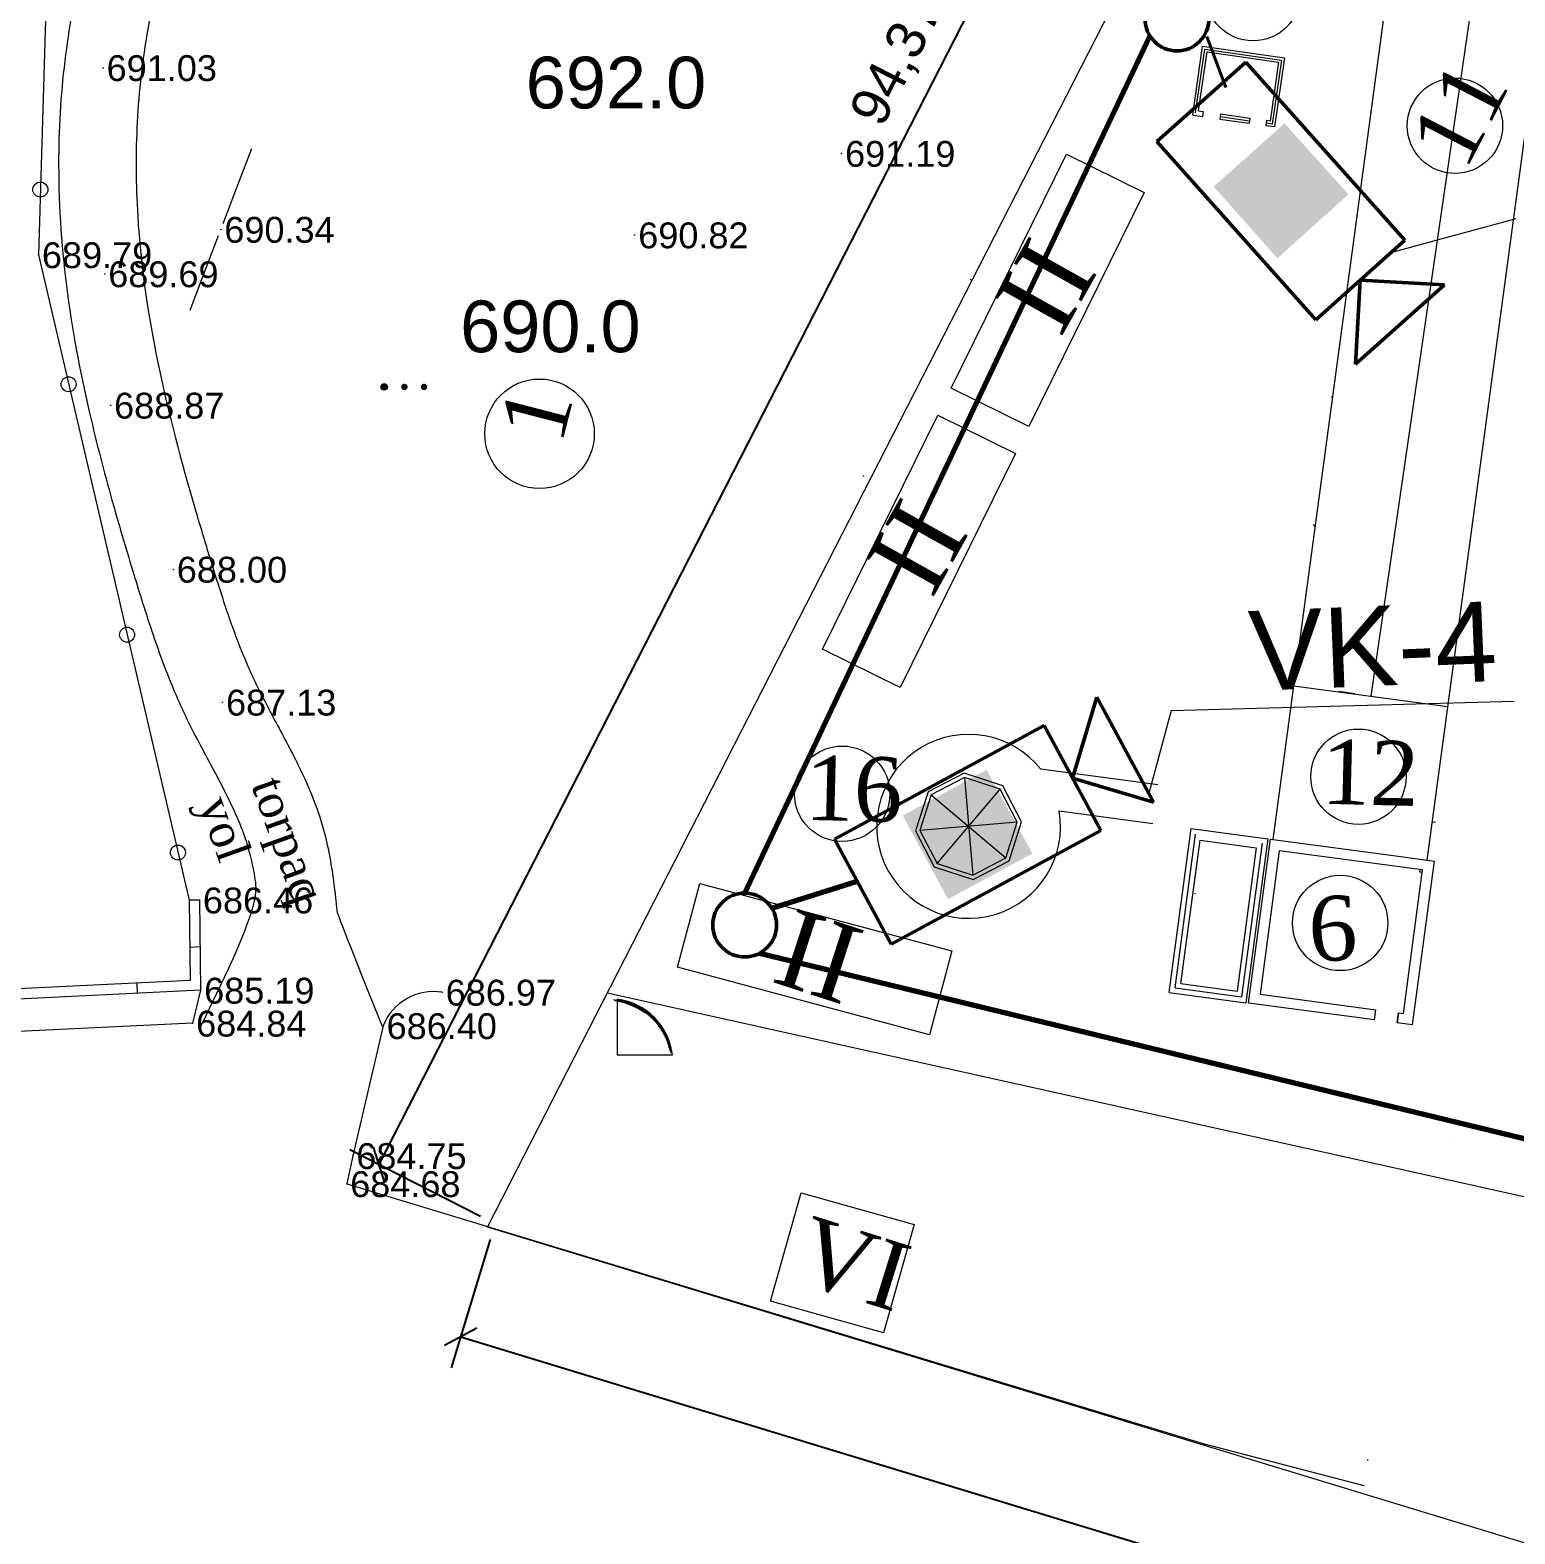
# Model space of a CAD drawing. Header units: feet. Extents: x 3381 to 682707, y 675186 to 4374675.
# Drawn here: x 680578.2 to 680635.7, y 4372491.9 to 4372550.1 of the extents above; entities that cross this region are included whole.
import ezdxf

# ---------------------------------------------------------------- set-up
doc = ezdxf.new("R2010")
doc.units = ezdxf.units.FT
doc.header["$MEASUREMENT"] = 0
doc.header["$PDMODE"] = 34
doc.header["$PDSIZE"] = 0.01
doc.linetypes.add('DUZ', pattern=[0])
doc.layers.get('0').update_dxf_attribs({"linetype": 'CONTINUOUS'})
doc.layers.get('Defpoints').update_dxf_attribs({"linetype": 'CONTINUOUS'})
for name, color, linetype in [('0_Point_Height', 2, 'CONTINUOUS'), ('0_Point_Point', 7, 'CONTINUOUS'), ('col bitkisi', 7, 'CONTINUOUS'), ('Layer8', 7, 'CONTINUOUS'), ('Lep-Stolb', 7, 'CONTINUOUS'), ('ramka', 7, 'CONTINUOUS'), ('Yazilar', 7, 'CONTINUOUS'), ('yol', 7, 'CONTINUOUS')]:
    doc.layers.add(name, color=color, linetype=linetype)
doc.layers.add('_cp_basic_Shtamp_0.5', color=7, linetype='CONTINUOUS', lineweight=50)
doc.styles.add('ARİAL', font='arial.ttf')
doc.styles.get("Standard").update_dxf_attribs({"font": 'arial.ttf', "height": 1.5})
doc.styles.add('style5', font='arialazlat.ttf', dxfattribs={"height": 400})
doc.dimstyles.new('ISO-25', dxfattribs={"dimtxt": 1.5, "dimasz": 1, "dimexe": 1.25, "dimexo": 0.625, "dimtad": 1, "dimtxsty": 'Standard', "dimblk": 'OBLIQUE', "dimcen": 2.5, "dimadec": 0, "dimazin": 0, "dimtfac": 1, "dimtmove": 0, "dimatfit": 3, "dimldrblk": 'OBLIQUE', "dimfxl": 1, "dimarcsym": 0})

# ---------------------------------------------------------------- blocks, each defined once
blk = doc.blocks.new('_Oblique')
at = {"color": 0, "linetype": 'ByBlock', "lineweight": -2}
blk.add_line((-0.5, -0.5), (0.5, 0.5), dxfattribs=at)
blk = doc.blocks.new('*D23')
at = {"color": 0, "lineweight": -2, "transparency": 16777216}
for p, q in [((680595.989, 4372503.336), (680594.478, 4372498.372)), ((680594.842, 4372499.568), (680686.842, 4372471.568)), ((680687.989, 4372475.336), (680686.478, 4372470.372))]:
    blk.add_line(p, q, dxfattribs=at)
at = {"layer": 'Defpoints', "color": 0, "lineweight": 30, "transparency": 16777216}
for p in [(680596.171, 4372503.934), (680688.171, 4372475.934), (680686.842, 4372471.568)]:
    blk.add_point(p, dxfattribs=at)
at = {"color": 0, "lineweight": -2, "transparency": 16777216}
for p, rotation in [((680594.842, 4372499.568), 163.072486935853), ((680686.842, 4372471.568), 343.072486935853)]:
    blk.add_blockref('_Oblique', p, dxfattribs=dict(at, rotation=rotation))
at = {"color": 0, "lineweight": 9, "transparency": 16777216, "insert": (680641.286, 4372487.028), "char_height": 1.5, "attachment_point": 5, "rotation": 343.07249}
blk.add_mtext('96,17', dxfattribs=at)
blk = doc.blocks.new('*D26')
at = {"color": 0, "lineweight": -2, "transparency": 16777216}
for p, q in [((680638.614, 4372588.219), (680633.553, 4372590.81)), ((680634.665, 4372590.24), (680591.665, 4372506.24)), ((680595.614, 4372504.219), (680590.553, 4372506.81))]:
    blk.add_line(p, q, dxfattribs=at)
at = {"layer": 'Defpoints', "color": 0, "lineweight": 30, "transparency": 16777216}
for p in [(680639.171, 4372587.934), (680591.665, 4372506.24), (680596.171, 4372503.934)]:
    blk.add_point(p, dxfattribs=at)
at = {"color": 0, "lineweight": -2, "transparency": 16777216}
for p, rotation in [((680634.665, 4372590.24), 62.89187712919826), ((680591.665, 4372506.24), 242.8918771291982)]:
    blk.add_blockref('_Oblique', p, dxfattribs=dict(at, rotation=rotation))
at = {"color": 0, "lineweight": 9, "transparency": 16777216, "insert": (680611.807, 4372548.936), "char_height": 1.5, "attachment_point": 5, "rotation": 62.89188}
blk.add_mtext('94,37', dxfattribs=at)
blk = doc.blocks.new('V-V2')
at = {"ltscale": 0.5}
for color, points in [(3, [(750.4, 202.2), (550.4, 201.2), (550.4, 1.2), (750.4, 2.2)]), (2, [(950.4, 203.1), (750.4, 202.2), (750.4, 2.2), (951.4, 3.1)]), (5, [(750.4, 2.2), (550.4, 1.2), (550.3, -196.8), (750.3, -196.8)]), (7, [(951.4, 3.1), (750.4, 2.2), (750.3, -196.8), (952.3, -196.9)])]:
    blk.add_hatch(color=color, dxfattribs=at).paths.add_polyline_path(points)
for p, q in [((251.2, -48.8), (251.2, 251.2)), ((251.2, 251.2), (1251.2, 251.2)), ((1251.2, 251.2), (1251.2, -248.8)), ((1251.2, 1.2), (1501.2, 251.2)), ((1501.2, 251.2), (1501.2, -248.8)), ((1501.2, -248.8), (1251.2, 1.2)), ((251.2, -248.8), (251.2, -48.8)), ((1251.2, -248.8), (251.2, -248.8))]:
    blk.add_line(p, q)

msp = doc.modelspace()

# ---------------------------------------------------------------- hatches: boundary and pattern name
at = {"layer": 'col bitkisi', "lineweight": 9, "ltscale": 1.5}
h = msp.add_hatch(color=256, dxfattribs=at)
edge = h.paths.add_edge_path()
edge.add_arc((680591.881, 4372536.335), 0.125, 0, 360)
h = msp.add_hatch(color=256, dxfattribs=at)
edge = h.paths.add_edge_path()
edge.add_arc((680592.663, 4372536.335), 0.125, 0, 360)
h = msp.add_hatch(color=256, dxfattribs=at)
edge = h.paths.add_edge_path()
edge.add_arc((680593.422, 4372536.335), 0.125, 0, 360)

# ---------------------------------------------------------------- linework, layer by layer
at = {"color": 7, "lineweight": 9}
for p, q in [((680637.824, 4372577.441), (680630.084, 4372524.363)), ((680627.11, 4372524.761), (680633.057, 4372523.964)), ((680629.465, 4372524.453), (680628.847, 4372524.543)), ((680614.354, 4372521.212, 688.5), (680614.669, 4372517.441, 688.5)), ((680613.067, 4372520.548, 688.5), (680615.956, 4372518.105, 688.5)), ((680613.29, 4372517.882, 688.5), (680615.733, 4372520.771, 688.5)), ((680616.397, 4372519.484, 688.5), (680612.627, 4372519.169, 688.5)), ((680625.35, 4372512.487), (680626.201, 4372518.831)), ((680626.201, 4372518.831), (680631.057, 4372518.18)), ((680625.653, 4372518.5, 43.361), (680624.912, 4372512.951, 43.361)), ((680626.544, 4372518.381), (680625.8, 4372512.831)), ((680631.004, 4372517.783), (680626.544, 4372518.381)), ((680631.057, 4372518.18), (680632.544, 4372517.98)), ((680631.35, 4372512.087), (680632.094, 4372517.637)), ((680632.544, 4372517.98), (680631.694, 4372511.637)), ((680631.995, 4372517.65), (680631.896, 4372517.663)), ((680631.982, 4372517.551), (680631.995, 4372517.65)), ((680632.081, 4372517.538), (680631.982, 4372517.551)), ((680630.226, 4372511.834), (680625.35, 4372512.487)), ((680625.8, 4372512.831), (680630.28, 4372512.23)), ((680631.694, 4372511.637), (680631.109, 4372511.715)), ((680631.162, 4372512.112), (680631.35, 4372512.087)), ((680633.35, 4372507.103), (680633.35, 4372507.103))]:
    msp.add_line(p, q, dxfattribs=at)
at = {"linetype": 'Continuous', "lineweight": 9}
for p, q in [((680578.801, 4372552.068, 691.756), (680578.488, 4372541.447, 689.787)), ((680578.488, 4372541.447, 689.787), (680584.322, 4372516.466, 686.459)), ((680584.722, 4372516.471, 686.459), (680584.322, 4372516.466, 686.459)), ((680584.322, 4372516.466, 686.459), (680584.365, 4372513.36, 685.33)), ((680584.722, 4372516.471, 686.459), (680584.771, 4372512.979, 685.19)), ((680584.747, 4372514.656, -63.749), (680584.347, 4372514.637, -72.907)), ((680584.365, 4372513.36, 676.348), (680554.84, 4372511.926)), ((680584.771, 4372512.979, 685.19), (680554.859, 4372511.526)), ((680582.293, 4372513.259, 684.739), (680582.309, 4372512.86, 684.739)), ((680591.836, 4372511.605, 686.402), (680590.663, 4372506.576, 684.746))]:
    msp.add_line(p, q, dxfattribs=at)
at = {"color": 7, "lineweight": 70}
for p, q in [((680621.519, 4372549.901, -87.843), (680605.837, 4372516.741)), ((680606.411, 4372514.413), (680646.042, 4372504.811, -684.469))]:
    msp.add_line(p, q, dxfattribs=at)
at = {"lineweight": 40}
msp.add_line((680623.736, 4372549.896, -684.469), (680624.477, 4372547.927, -684.469), dxfattribs=at)
at = {"color": 0, "linetype": 'DUZ', "lineweight": 18}
for p, q in [((680635.703, 4372542.846, -0.341), (680630.849, 4372541.519)), ((680622.357, 4372523.809, -0.341), (680621.488, 4372520.599, -0.503))]:
    msp.add_line(p, q, dxfattribs=at)
at = {"color": 3, "linetype": 'Continuous', "lineweight": 9}
for p, q in [((680628.611, 4372535.91), (680628.566, 4372535.954)), ((680627.939, 4372530.925), (680627.859, 4372531.004)), ((680627.284, 4372526.067), (680627.284, 4372526.112))]:
    msp.add_line(p, q, dxfattribs=at)
at = {"linetype": 'DUZ', "lineweight": 18}
msp.add_line((680622.357, 4372523.809, -0.341), (680635.634, 4372524.17, -0.341), dxfattribs=at)
at = {"color": 7, "linetype": 'DUZ', "lineweight": 9}
for p, q in [((680622.279, 4372512.898), (680623.13, 4372519.241)), ((680622.504, 4372513.069, 43.361), (680623.302, 4372519.017, 43.361)), ((680622.729, 4372513.242, 43.361), (680623.474, 4372518.793, 43.361)), ((680623.13, 4372519.241), (680626.103, 4372518.843)), ((680623.474, 4372518.793, 43.361), (680625.653, 4372518.5, 43.361)), ((680626.103, 4372518.843), (680625.253, 4372512.5)), ((680625.878, 4372518.672, 43.361), (680625.081, 4372512.725, 43.361)), ((680632.094, 4372517.637), (680631.004, 4372517.783)), ((680622.279, 4372512.898), (680625.253, 4372512.501)), ((680622.504, 4372513.071, 43.361), (680625.08, 4372512.725, 43.361)), ((680622.729, 4372513.243, 43.361), (680624.909, 4372512.952, 43.361)), ((680630.227, 4372511.833), (680630.279, 4372512.229)), ((680631.162, 4372512.112), (680631.109, 4372511.716)), ((680631.109, 4372511.715), (680631.162, 4372512.112)), ((680631.162, 4372512.112), (680631.109, 4372511.716)), ((680631.109, 4372511.715), (680631.162, 4372512.112))]:
    msp.add_line(p, q, dxfattribs=at)
at = {"lineweight": 70}
msp.add_line((680606.88, 4372516.165), (680610.192, 4372517.207, -684.469), dxfattribs=at)
at = {"color": 30, "linetype": 'Continuous', "lineweight": 9}
for p, q in [((680584.771, 4372512.979, 685.19), (680584.46, 4372511.703, 684.841)), ((680584.46, 4372511.703, 684.841), (680554.934, 4372510.314)), ((680590.663, 4372506.576, 684.746), (680590.427, 4372505.491, 684.685)), ((680590.427, 4372505.491, 684.685), (680623.628, 4372495.422, 684.313)), ((680623.628, 4372495.422, 684.313), (680629.811, 4372493.815, 684.364))]:
    msp.add_line(p, q, dxfattribs=at)
at = {"color": 1, "lineweight": 9}
msp.add_line((680600.528, 4372512.885), (680694.717, 4372491.96), dxfattribs=at)
at = {"color": 36, "linetype": 'DUZ', "lineweight": 9}
for p, q in [((680600.859, 4372512.553), (680600.776, 4372512.606)), ((680600.889, 4372512.577), (680600.831, 4372512.615)), ((680600.903, 4372512.629), (680600.901, 4372510.482)), ((680600.914, 4372512.584), (680600.941, 4372512.623)), ((680600.917, 4372512.542), (680600.971, 4372512.618)), ((680600.95, 4372512.537), (680601.004, 4372512.614)), ((680600.982, 4372512.531), (680601.036, 4372512.608)), ((680601.017, 4372512.524), (680601.071, 4372512.6)), ((680601.048, 4372512.521), (680601.102, 4372512.598)), ((680601.08, 4372512.511), (680601.133, 4372512.588)), ((680601.106, 4372512.505), (680601.159, 4372512.582)), ((680601.133, 4372512.499), (680601.187, 4372512.575)), ((680601.167, 4372512.491), (680601.221, 4372512.567)), ((680601.197, 4372512.481), (680601.25, 4372512.557)), ((680601.222, 4372512.476), (680601.276, 4372512.552)), ((680601.249, 4372512.461), (680601.305, 4372512.547)), ((680601.272, 4372512.454), (680601.328, 4372512.54)), ((680601.29, 4372512.443), (680601.346, 4372512.536)), ((680601.305, 4372512.439), (680601.361, 4372512.531)), ((680601.319, 4372512.433), (680601.375, 4372512.526)), ((680601.338, 4372512.428), (680601.393, 4372512.52)), ((680601.356, 4372512.419), (680601.411, 4372512.512)), ((680601.373, 4372512.414), (680601.429, 4372512.507)), ((680601.388, 4372512.41), (680601.444, 4372512.502)), ((680601.405, 4372512.403), (680601.46, 4372512.496)), ((680601.417, 4372512.398), (680601.473, 4372512.491)), ((680601.431, 4372512.392), (680601.487, 4372512.485)), ((680601.445, 4372512.388), (680601.5, 4372512.48)), ((680601.458, 4372512.382), (680601.513, 4372512.475)), ((680601.47, 4372512.377), (680601.526, 4372512.469)), ((680601.486, 4372512.372), (680601.542, 4372512.464)), ((680601.503, 4372512.365), (680601.559, 4372512.457)), ((680601.516, 4372512.359), (680601.571, 4372512.452)), ((680601.534, 4372512.35), (680601.59, 4372512.443)), ((680601.554, 4372512.342), (680601.61, 4372512.435)), ((680601.567, 4372512.336), (680601.623, 4372512.428)), ((680601.582, 4372512.328), (680601.638, 4372512.421)), ((680601.598, 4372512.322), (680601.653, 4372512.414)), ((680601.613, 4372512.315), (680601.668, 4372512.407)), ((680601.63, 4372512.307), (680601.685, 4372512.4)), ((680601.644, 4372512.299), (680601.699, 4372512.392)), ((680601.656, 4372512.293), (680601.712, 4372512.386)), ((680601.676, 4372512.284), (680601.731, 4372512.376)), ((680601.694, 4372512.275), (680601.75, 4372512.367)), ((680601.712, 4372512.264), (680601.768, 4372512.356)), ((680601.73, 4372512.254), (680601.786, 4372512.346)), ((680601.746, 4372512.245), (680601.802, 4372512.337)), ((680601.763, 4372512.236), (680601.819, 4372512.329)), ((680601.781, 4372512.226), (680601.836, 4372512.318)), ((680601.802, 4372512.214), (680601.858, 4372512.307)), ((680601.819, 4372512.203), (680601.875, 4372512.296)), ((680601.834, 4372512.194), (680601.889, 4372512.286)), ((680601.849, 4372512.185), (680601.905, 4372512.278)), ((680601.862, 4372512.176), (680601.918, 4372512.269)), ((680601.877, 4372512.167), (680601.932, 4372512.26)), ((680601.89, 4372512.159), (680601.945, 4372512.252)), ((680601.905, 4372512.15), (680601.96, 4372512.243)), ((680601.919, 4372512.139), (680601.975, 4372512.232)), ((680601.948, 4372512.118), (680602.004, 4372512.204)), ((680601.984, 4372512.106), (680602.04, 4372512.192)), ((680602.026, 4372512.075), (680602.082, 4372512.161)), ((680602.061, 4372512.055), (680602.117, 4372512.141)), ((680602.087, 4372512.028), (680602.143, 4372512.114)), ((680602.12, 4372512.002), (680602.176, 4372512.088)), ((680602.148, 4372511.98), (680602.204, 4372512.066)), ((680602.175, 4372511.952), (680602.231, 4372512.039)), ((680602.208, 4372511.921), (680602.264, 4372512.007)), ((680602.236, 4372511.894), (680602.292, 4372511.98)), ((680602.272, 4372511.859), (680602.327, 4372511.945)), ((680602.304, 4372511.829), (680602.36, 4372511.915)), ((680602.338, 4372511.792), (680602.394, 4372511.878)), ((680602.376, 4372511.753), (680602.432, 4372511.839)), ((680602.406, 4372511.719), (680602.462, 4372511.805)), ((680602.432, 4372511.685), (680602.487, 4372511.771)), ((680602.448, 4372511.664), (680602.504, 4372511.75)), ((680602.465, 4372511.644), (680602.521, 4372511.73)), ((680602.478, 4372511.628), (680602.534, 4372511.714)), ((680602.49, 4372511.611), (680602.546, 4372511.697)), ((680602.502, 4372511.596), (680602.558, 4372511.682)), ((680602.515, 4372511.577), (680602.571, 4372511.663)), ((680602.532, 4372511.555), (680602.588, 4372511.641)), ((680602.553, 4372511.529), (680602.609, 4372511.615)), ((680602.568, 4372511.506), (680602.624, 4372511.593)), ((680602.582, 4372511.484), (680602.638, 4372511.57)), ((680602.598, 4372511.462), (680602.654, 4372511.548)), ((680602.615, 4372511.436), (680602.671, 4372511.522)), ((680602.631, 4372511.412), (680602.686, 4372511.498)), ((680602.647, 4372511.385), (680602.703, 4372511.471)), ((680602.661, 4372511.362), (680602.716, 4372511.448)), ((680602.675, 4372511.337), (680602.731, 4372511.423)), ((680602.689, 4372511.313), (680602.745, 4372511.399)), ((680602.7, 4372511.291), (680602.756, 4372511.377)), ((680602.713, 4372511.271), (680602.769, 4372511.357)), ((680602.727, 4372511.243), (680602.783, 4372511.329)), ((680602.739, 4372511.218), (680602.795, 4372511.304)), ((680602.752, 4372511.197), (680602.808, 4372511.283)), ((680602.764, 4372511.172), (680602.82, 4372511.258)), ((680602.776, 4372511.144), (680602.831, 4372511.23)), ((680602.785, 4372511.123), (680602.841, 4372511.209)), ((680602.795, 4372511.101), (680602.851, 4372511.187)), ((680602.805, 4372511.078), (680602.86, 4372511.164)), ((680602.817, 4372511.054), (680602.872, 4372511.14)), ((680602.826, 4372511.03), (680602.882, 4372511.116)), ((680602.836, 4372511), (680602.892, 4372511.086)), ((680602.849, 4372510.965), (680602.905, 4372511.051)), ((680602.86, 4372510.935), (680602.916, 4372511.021)), ((680602.873, 4372510.902), (680602.928, 4372510.988)), ((680602.882, 4372510.869), (680602.938, 4372510.955)), ((680602.892, 4372510.841), (680602.948, 4372510.927)), ((680602.902, 4372510.811), (680602.958, 4372510.897)), ((680602.907, 4372510.772), (680602.963, 4372510.858)), ((680602.918, 4372510.739), (680602.974, 4372510.825)), ((680602.931, 4372510.703), (680602.987, 4372510.79)), ((680602.941, 4372510.663), (680602.996, 4372510.747)), ((680602.953, 4372510.621), (680603.007, 4372510.703)), ((680602.96, 4372510.567), (680603.016, 4372510.654)), ((680600.901, 4372510.482), (680603.043, 4372510.481))]:
    msp.add_line(p, q, dxfattribs=at)
at = {"color": 7, "lineweight": 9}
for points in [[(680708.494, 4372561.617), (680720.431, 4372557.049), (680688.289, 4372475.689), (680595.884, 4372503.812), (680639.074, 4372588.185), (680698.713, 4372565.36)], [(680626.307, 4372518.816), (680634.272, 4372577.925), (680640.235, 4372577.12), (680632.254, 4372518.019)], [(680621.841, 4372520.927), (680617.304, 4372521.535)], [(680618.021, 4372519.926), (680621.642, 4372519.441)], [(680632.455, 4372519.506), (680632.591, 4372519.487)]]:
    msp.add_lwpolyline(points, dxfattribs=at)
at = {"color": 0, "linetype": 'DUZ', "lineweight": 9}
for points in [[(680621.308, 4372543.86), (680616.841, 4372534.797), (680613.83, 4372536.281), (680618.297, 4372545.344)], [(680616.33, 4372533.76), (680611.863, 4372524.697), (680608.852, 4372526.18), (680613.319, 4372535.244)], [(680612.997, 4372511.259), (680603.236, 4372513.871), (680604.103, 4372517.114), (680613.864, 4372514.502)]]:
    msp.add_lwpolyline(points, close=True, dxfattribs=at)
at = {"color": 7, "lineweight": 9, "elevation": 688.5, "flags": 128}
for points in [[(680616.085, 4372517.996), (680616.565, 4372519.498), (680615.842, 4372520.899), (680614.34, 4372521.379), (680612.939, 4372520.657), (680612.459, 4372519.155), (680613.181, 4372517.754), (680614.683, 4372517.274)], [(680615.956, 4372518.105), (680616.397, 4372519.484), (680615.733, 4372520.771), (680614.354, 4372521.212), (680613.067, 4372520.548), (680612.627, 4372519.169), (680613.29, 4372517.882), (680614.669, 4372517.441)]]:
    msp.add_lwpolyline(points, close=True, dxfattribs=at)
at = {"color": 7, "linetype": 'DUZ', "lineweight": 9}
for centre, radius in [((680625.527, 4372551.578), 1.846), ((680633.344, 4372546.445, 2073), 1.846), ((680597.894, 4372534.52), 2.121), ((680629.609, 4372521.248, 7571.054), 1.846), ((680609.614, 4372520.588, 7577.054), 1.846), ((680628.901, 4372515.586, 236.161), 1.846)]:
    msp.add_circle(centre, radius, dxfattribs=at)
at = {"color": 1, "linetype": 'DUZ', "lineweight": 50}
for centre in [(680622.579, 4372550.578, -684.469), (680605.837, 4372515.506)]:
    msp.add_circle(centre, 1.235, dxfattribs=at)
at = {"linetype": 'Continuous', "lineweight": 9}
for centre in [(680578.562, 4372543.974, 690.256), (680579.658, 4372536.437, 689.12), (680581.921, 4372526.745, 687.828), (680583.891, 4372518.311, 686.705)]:
    msp.add_circle(centre, 0.291, dxfattribs=at)
at = {"color": 7, "lineweight": 9}
msp.add_arc((680614.512, 4372519.326, 688.5), 3.56, 38.34339, 9.68796, dxfattribs=at)
at = {"linetype": 'Continuous', "lineweight": 9}
msp.add_arc((680593.79, 4372510.823, 686.974), 2.105, 80.86965, 158.20412, dxfattribs=at)
at = {"color": 36, "linetype": 'DUZ', "lineweight": 9}
msp.add_arc((680600.605, 4372510.194), 2.455, 6.70416, 83.04681, dxfattribs=at)
at = {"linetype": 'Continuous', "lineweight": 9}
for points, knots in [([(680652.9, 4372689.374), (680648.96, 4372685.611), (680648.432, 4372685.56), (680646.843, 4372685.4), (680645.779, 4372685.284), (680642.828, 4372684.877), (680640.95, 4372684.523), (680638.173, 4372683.645), (680637.221, 4372683.274), (680635.731, 4372682.536), (680635.171, 4372682.22), (680634.01, 4372681.465), (680633.422, 4372681.018), (680632.307, 4372680.069), (680631.778, 4372679.565), (680630.535, 4372678.294), (680629.845, 4372677.507), (680628.735, 4372676.189), (680628.301, 4372675.659), (680627.444, 4372674.613), (680627.019, 4372674.092), (680625.753, 4372672.537), (680624.92, 4372671.509), (680622.441, 4372668.441), (680620.814, 4372666.418), (680617.905, 4372662.823), (680616.628, 4372661.252), (680614.593, 4372658.774), (680613.851, 4372657.876), (680612.418, 4372656.155), (680611.729, 4372655.332), (680610.501, 4372653.878), (680609.967, 4372653.249), (680608.598, 4372651.648), (680607.724, 4372650.642), (680606.293, 4372648.701), (680605.706, 4372647.791), (680604.94, 4372646.138), (680604.692, 4372645.434), (680604.458, 4372644.312), (680604.404, 4372643.918), (680604.356, 4372643.124), (680604.361, 4372642.729), (680604.48, 4372641.129), (680604.796, 4372639.956), (680605.508, 4372638.112), (680605.844, 4372637.405), (680606.57, 4372636.069), (680606.961, 4372635.437), (680608.249, 4372633.514), (680609.197, 4372632.321), (680610.661, 4372630.387), (680611.212, 4372629.636), (680612.213, 4372628.105), (680612.66, 4372627.328), (680613.33, 4372625.858), (680613.572, 4372625.171), (680613.917, 4372623.735), (680614.022, 4372622.994), (680614.1, 4372621.396), (680614.053, 4372620.542), (680613.789, 4372618.862), (680613.573, 4372618.032), (680612.777, 4372615.798), (680612.045, 4372614.445), (680610.573, 4372612.298), (680609.919, 4372611.47), (680608.528, 4372609.862), (680607.789, 4372609.079), (680606.287, 4372607.527), (680605.526, 4372606.758), (680604.203, 4372605.373), (680603.639, 4372604.765), (680602.544, 4372603.513), (680602.016, 4372602.874), (680600.476, 4372600.927), (680599.511, 4372599.59), (680597.812, 4372597.126), (680597.064, 4372596.005), (680595.595, 4372593.736), (680594.876, 4372592.59), (680592.775, 4372589.115), (680591.448, 4372586.752), (680589.053, 4372582.063), (680587.973, 4372579.742), (680586.31, 4372575.717), (680585.673, 4372574.034), (680584.515, 4372570.628), (680583.993, 4372568.911), (680582.979, 4372565.283), (680582.497, 4372563.37), (680581.714, 4372560.077), (680581.398, 4372558.7), (680580.785, 4372555.936), (680580.49, 4372554.548), (680580.065, 4372552.375), (680579.92, 4372551.6), (680579.681, 4372550.2), (680579.586, 4372549.581), (680579.346, 4372547.617), (680579.27, 4372546.273), (680579.273, 4372543.257), (680579.394, 4372541.585), (680579.834, 4372538.293), (680580.15, 4372536.674), (680580.79, 4372533.958), (680581.084, 4372532.85), (680581.649, 4372530.852), (680581.915, 4372529.959), (680582.408, 4372528.345), (680582.634, 4372527.615), (680583.129, 4372526.141), (680583.399, 4372525.401), (680583.854, 4372524.31), (680584.011, 4372523.957), (680584.514, 4372522.903), (680584.875, 4372522.242), (680585.556, 4372520.972), (680585.876, 4372520.363), (680586.274, 4372519.461), (680586.395, 4372519.157), (680586.582, 4372518.603), (680586.653, 4372518.356), (680586.776, 4372517.832), (680586.828, 4372517.559), (680586.962, 4372516.722), (680587.024, 4372516.132), (680584.839, 4372511.718)], [0, 0, 0, 0, 1.504182, 1.504182, 4.512547, 4.512547, 9.897023, 9.897023, 12.795834, 12.795834, 14.604059, 14.604059, 16.662244, 16.662244, 18.72043, 18.72043, 21.69221, 21.69221, 23.690537, 23.690537, 25.688865, 25.688865, 29.68552, 29.68552, 37.678831, 37.678831, 43.858623, 43.858623, 47.338723, 47.338723, 50.479181, 50.479181, 52.843093, 52.843093, 56.452422, 56.452422, 59.343353, 59.343353, 61.301717, 61.301717, 62.310714, 62.310714, 63.319712, 63.319712, 66.426739, 66.426739, 68.50177, 68.50177, 70.576802, 70.576802, 75.092259, 75.092259, 77.984383, 77.984383, 80.876507, 80.876507, 83.368148, 83.368148, 85.859789, 85.859789, 88.693846, 88.693846, 91.527902, 91.527902, 96.504404, 96.504404, 99.813748, 99.813748, 103.123092, 103.123092, 106.359907, 106.359907, 108.778682, 108.778682, 111.197456, 111.197456, 116.035005, 116.035005, 120.025858, 120.025858, 124.016711, 124.016711, 131.998417, 131.998417, 139.538843, 139.538843, 144.840516, 144.840516, 150.142189, 150.142189, 155.992549, 155.992549, 160.212599, 160.212599, 164.43265, 164.43265, 166.77754, 166.77754, 168.584028, 168.584028, 172.423705, 172.423705, 177.221179, 177.221179, 182.018653, 182.018653, 185.384546, 185.384546, 188.140377, 188.140377, 190.397291, 190.397291, 192.654204, 192.654204, 193.73589, 193.73589, 195.899262, 195.899262, 198.062634, 198.062634, 199.190084, 199.190084, 200.13488, 200.13488, 201.079676, 201.079676, 202.923933, 202.923933, 202.923933, 202.923933]), ([(680656.803, 4372682.904), (680649.241, 4372682.624), (680648.712, 4372682.573), (680647.134, 4372682.415), (680646.097, 4372682.3), (680643.296, 4372681.912), (680641.588, 4372681.581), (680639.171, 4372680.813), (680638.363, 4372680.494), (680637.114, 4372679.872), (680636.645, 4372679.604), (680635.496, 4372678.846), (680634.825, 4372678.3), (680633.515, 4372677.076), (680632.878, 4372676.4), (680631.614, 4372674.965), (680630.988, 4372674.205), (680628.841, 4372671.584), (680627.362, 4372669.758), (680624.434, 4372666.133), (680622.985, 4372664.332), (680618.598, 4372658.91), (680615.622, 4372655.268), (680611.902, 4372650.895), (680611.418, 4372650.333), (680610.476, 4372649.223), (680610.02, 4372648.673), (680609.033, 4372647.384), (680608.536, 4372646.649), (680607.849, 4372645.33), (680607.622, 4372644.744), (680607.434, 4372643.904), (680607.395, 4372643.644), (680607.359, 4372643.115), (680607.361, 4372642.839), (680607.445, 4372641.729), (680607.675, 4372640.827), (680608.226, 4372639.4), (680608.471, 4372638.872), (680609.009, 4372637.852), (680609.303, 4372637.357), (680610.386, 4372635.677), (680611.279, 4372634.53), (680612.797, 4372632.539), (680613.41, 4372631.724), (680614.58, 4372629.988), (680615.135, 4372629.07), (680615.882, 4372627.516), (680616.128, 4372626.921), (680616.538, 4372625.686), (680616.699, 4372625.055), (680617.056, 4372623.141), (680617.126, 4372621.835), (680616.955, 4372619.434), (680616.754, 4372618.34), (680616.152, 4372616.229), (680615.751, 4372615.21), (680614.797, 4372613.271), (680614.245, 4372612.35), (680612.865, 4372610.335), (680612.001, 4372609.27), (680610.217, 4372607.264), (680609.296, 4372606.319), (680607.63, 4372604.612), (680606.88, 4372603.846), (680605.704, 4372602.571), (680605.259, 4372602.067), (680604.387, 4372601.032), (680603.961, 4372600.503), (680602.706, 4372598.887), (680601.902, 4372597.77), (680600.375, 4372595.561), (680599.648, 4372594.474), (680598.227, 4372592.285), (680597.532, 4372591.18), (680595.503, 4372587.837), (680594.223, 4372585.569), (680591.846, 4372580.953), (680590.749, 4372578.606), (680589.095, 4372574.603), (680588.479, 4372572.969), (680587.356, 4372569.661), (680586.847, 4372567.984), (680585.85, 4372564.402), (680585.37, 4372562.492), (680584.599, 4372559.239), (680584.293, 4372557.899), (680583.701, 4372555.226), (680583.418, 4372553.891), (680583.003, 4372551.765), (680582.854, 4372550.97), (680582.621, 4372549.582), (680582.532, 4372548.984), (680582.395, 4372547.791), (680582.345, 4372547.191), (680582.25, 4372545.382), (680582.259, 4372544.167), (680582.448, 4372541.034), (680582.729, 4372539.125), (680583.519, 4372535.318), (680584.026, 4372533.419), (680584.772, 4372530.878), (680584.966, 4372530.237), (680585.359, 4372528.959), (680585.556, 4372528.33), (680585.951, 4372527.168), (680586.146, 4372526.631), (680586.498, 4372525.757), (680586.646, 4372525.413), (680586.928, 4372524.806), (680587.059, 4372524.54), (680587.339, 4372523.996), (680587.486, 4372523.721), (680587.937, 4372522.88), (680588.252, 4372522.301), (680588.777, 4372521.229), (680588.994, 4372520.749), (680589.314, 4372519.906), (680589.431, 4372519.553), (680589.628, 4372518.834), (680589.706, 4372518.477), (680589.901, 4372517.418), (680589.977, 4372516.73), (680590.056, 4372515.988), (680590.064, 4372515.907), (680591.798, 4372511.595)], [0, 0, 0, 0, 1.519576, 1.519576, 4.558728, 4.558728, 9.930594, 9.930594, 12.837598, 12.837598, 14.698947, 14.698947, 17.596272, 17.596272, 20.493598, 20.493598, 23.430765, 23.430765, 30.540606, 30.540606, 37.650448, 37.650448, 51.870131, 51.870131, 53.943342, 53.943342, 56.016553, 56.016553, 58.839775, 58.839775, 61.186701, 61.186701, 62.257023, 62.257023, 63.327345, 63.327345, 66.426341, 66.426341, 68.26825, 68.26825, 70.110159, 70.110159, 74.62153, 74.62153, 77.595, 77.595, 80.568471, 80.568471, 82.304355, 82.304355, 84.04024, 84.04024, 87.512009, 87.512009, 90.504027, 90.504027, 93.496045, 93.496045, 96.488063, 96.488063, 100.372173, 100.372173, 104.256283, 104.256283, 107.517701, 107.517701, 109.618427, 109.618427, 111.719153, 111.719153, 115.920605, 115.920605, 119.858792, 119.858792, 123.796978, 123.796978, 131.673352, 131.673352, 139.553481, 139.553481, 144.894421, 144.894421, 150.235361, 150.235361, 156.190392, 156.190392, 160.321983, 160.321983, 164.453574, 164.453574, 166.899961, 166.899961, 168.797126, 168.797126, 170.694291, 170.694291, 174.488621, 174.488621, 180.488906, 180.488906, 186.48919, 186.48919, 188.508696, 188.508696, 190.528201, 190.528201, 192.322947, 192.322947, 193.52533, 193.52533, 194.478712, 194.478712, 195.432094, 195.432094, 197.338858, 197.338858, 198.784376, 198.784376, 199.759029, 199.759029, 200.733681, 200.733681, 202.682985, 202.682985, 202.923933, 202.923933, 202.923933, 202.923933])]:
    msp.add_open_spline(points, degree=3, knots=knots, dxfattribs=at)
at = {"layer": '0_Point_Point', "lineweight": 9}
for p in [(680580.993, 4372548.69, 691.028), (680609.592, 4372545.371, 691.188), (680585.553, 4372542.43, 690.341), (680601.581, 4372542.215, 690.817), (680578.488, 4372541.447, 689.787), (680581.057, 4372540.71, 689.689), (680614.59, 4372540.489, 691.127), (680581.283, 4372535.624, 688.871), (680610.438, 4372532.89, 690.696), (680583.711, 4372529.274, 687.995), (680585.619, 4372524.129, 687.131), (680598.602, 4372519.79, 686.813), (680584.722, 4372516.471, 686.459), (680623.287, 4372516.721, 690.336), (680584.771, 4372512.979, 685.19), (680594.125, 4372512.902, 686.974), (680584.46, 4372511.703, 684.841), (680591.836, 4372511.605, 686.402), (680590.663, 4372506.576, 684.746), (680590.427, 4372505.491, 684.685), (680607.432, 4372500.307, 684.391), (680623.628, 4372495.422, 684.313), (680629.967, 4372494.795, 684.329), (680629.811, 4372493.815, 684.364)]:
    msp.add_point(p, dxfattribs=at)
at = {"layer": 'col bitkisi', "lineweight": 9, "ltscale": 1.5}
msp.add_circle((680591.881, 4372536.335), 0.125, dxfattribs=at)
at = {"layer": 'Lep-Stolb', "color": 1, "lineweight": 9}
for p, q in [((680586.299, 4372544.389, 690.341), (680586.75, 4372545.569, 690.341)), ((680585.642, 4372542.664, 690.341), (680586.299, 4372544.389, 690.341)), ((680584.717, 4372540.239, 690.341), (680585.463, 4372542.197, 690.341)), ((680584.361, 4372539.305, 690.341), (680584.806, 4372540.473, 690.341))]:
    msp.add_line(p, q, dxfattribs=at)
at = {"layer": 'ramka', "color": 0, "linetype": 'DUZ', "lineweight": 9, "ltscale": 0.5}
for p, q in [((680623.189, 4372546.856, -694), (680623.575, 4372549.528, -694)), ((680623.575, 4372549.528, -694), (680626.742, 4372549.071, -694)), ((680623.303, 4372546.941, -694), (680623.66, 4372549.415, -694)), ((680623.416, 4372547.025, -694), (680623.744, 4372549.302, -694)), ((680623.66, 4372549.415, -694), (680626.629, 4372548.987, -694)), ((680623.744, 4372549.302, -694), (680626.516, 4372548.902, -694)), ((680626.629, 4372548.987, -694), (680626.272, 4372546.512, -694)), ((680626.742, 4372549.071, -694), (680626.357, 4372546.399, -694)), ((680626.516, 4372548.902, -694), (680626.187, 4372546.625, -694)), ((680623.189, 4372546.856, -694), (680623.569, 4372546.801, -694)), ((680623.416, 4372547.025, -694), (680623.598, 4372546.999, -694)), ((680623.598, 4372546.999, -694), (680623.569, 4372546.801, -694)), ((680624.268, 4372546.902, -694), (680624.239, 4372546.704, -694)), ((680624.239, 4372546.704, -694), (680625.374, 4372546.541, -694)), ((680624.254, 4372546.803, -694), (680625.388, 4372546.64, -694)), ((680624.268, 4372546.902, -694), (680625.402, 4372546.739, -694)), ((680624.268, 4372546.902, -694), (680625.402, 4372546.739, -694)), ((680625.402, 4372546.739, -694), (680625.374, 4372546.541, -694)), ((680626.053, 4372546.644, -991.5), (680626.025, 4372546.446, -991.5)), ((680626.187, 4372546.625, -694), (680626.053, 4372546.645, -694)), ((680626.357, 4372546.399, -694), (680626.024, 4372546.447, -694)), ((680626.272, 4372546.512, -694), (680626.039, 4372546.546, -694))]:
    msp.add_line(p, q, dxfattribs=at)
at = {"layer": 'yol', "lineweight": 9, "elevation": 684.46}
msp.add_lwpolyline([(680608.026, 4372505.14), (680612.399, 4372503.909), (680611.218, 4372499.716), (680606.845, 4372500.947)], close=True, dxfattribs=at)

# ---------------------------------------------------------------- block references
at = {"layer": '_cp_basic_Shtamp_0.5', "lineweight": 18, "xscale": 0.0092387357225419, "yscale": 0.0092387357225419, "zscale": 0.0092387357225419}
for p, rotation in [((680621.975, 4372549.093), 311.7243087651005), ((680608.377, 4372515.686, -684.469), 28.41840403024175), ((680608.377, 4372515.686, -684.469), 28.41840403024175), ((680608.377, 4372515.686, -684.469), 28.41840403024175), ((680608.377, 4372515.686, -684.469), 28.41840403024175)]:
    msp.add_blockref('V-V2', p, dxfattribs=dict(at, rotation=rotation))

# ---------------------------------------------------------------- texts
at = {"layer": '0_Point_Height', "color": 0, "lineweight": 9}
for s, p in [('691.03', (680581.128, 4372548.176, 691.028)), ('691.19', (680609.727, 4372544.857, 691.188)), ('690.34', (680585.688, 4372541.916, 690.341)), ('690.82', (680601.716, 4372541.701, 690.817)), ('689.79', (680578.623, 4372540.933, 689.787)), ('689.69', (680581.192, 4372540.196, 689.689)), ('688.87', (680581.418, 4372535.11, 688.871)), ('688.00', (680583.846, 4372528.76, 687.995)), ('687.13', (680585.754, 4372523.615, 687.131)), ('686.46', (680584.857, 4372515.957, 686.459)), ('685.19', (680584.906, 4372512.465, 685.19)), ('686.97', (680594.26, 4372512.388, 686.974)), ('684.84', (680584.595, 4372511.189, 684.841)), ('686.40', (680591.971, 4372511.091, 686.402)), ('684.75', (680590.798, 4372506.062, 684.746)), ('684.68', (680590.562, 4372504.977, 684.685))]:
    msp.add_text(s, height=1, dxfattribs=at).set_placement(p)
at = {"layer": '0_Point_Height', "color": 5, "lineweight": 9}
for s, p in [('692.0', (680597.359, 4372547.115, 1387)), ('690.0', (680594.819, 4372537.679, 1385))]:
    msp.add_text(s, height=2, dxfattribs=at).set_placement(p)
at = {"layer": 'Layer8', "color": 0, "lineweight": 9, "style": 'style5'}
for s, insert, char_height, width, attachment_point, rotation in [('{\\fTimes New Roman|b0|i0|c238|p18;11}', (680633.751, 4372544.661, 2073), 2.5, 81.30669, 7, 62.56309), ('{\\fTimes New Roman|b0|i0|c238|p18;  \\H1.5457x;II}', (680620.255, 4372542.104, 0.06), 1.94089, 80.41321, 1, 240.7498), ('{\\fTimes New Roman|b0|i0|c238|p18;1}', (680598.741, 4372534.062, -696.5), 2.5, 81.30669, 7, 75.51239), ('{\\fTimes New Roman|b0|i0|c238|p18;  \\H1.5457x;II}', (680615.277, 4372532.004, 0.06), 1.94089, 80.41321, 1, 240.7498), ('{\\fTimes New Roman|b0|i0|c238|p18;12}', (680628.146, 4372520.203, 7571.054), 2.5, 81.30669, 7, 358.61121), ('{\\fTimes New Roman|b0|i0|c238|p18;16}', (680608.151, 4372519.542, 7577.054), 2.5, 81.30669, 7, 358.61121), ('{\\fTimes New Roman|b0|i0|c238|p18;6 }', (680627.633, 4372516.606, 236.161), 2.5, 73.17602, 1, 1.72325), ('{\\fTimes New Roman|b0|i0|c238|p18;  \\H1.5457x;II}', (680611.069, 4372511.949, 0.06), 1.94089, 80.41321, 1, 162.00651), ('{\\fTimes New Roman|b0|i0|c238|p18;  VI}', (680606.567, 4372504.86, 684.541), 2.6202, 108.55784, 1, 342.62569)]:
    msp.add_mtext(s, dxfattribs=dict(at, insert=insert, char_height=char_height, width=width, attachment_point=attachment_point, rotation=rotation))
at = {"layer": 'ramka', "color": 7, "linetype": 'DUZ', "lineweight": 18, "ltscale": 0.5, "insert": (680625.306, 4372527.654), "char_height": 3.0918, "width": 59.68618, "attachment_point": 1, "rotation": 2.34342, "style": 'ARİAL'}
msp.add_mtext('VK-{\\fArial|b0|i0|c238|p34;4}', dxfattribs=at)
at = {"layer": 'Yazilar', "lineweight": 9, "insert": (680587.938, 4372521.377), "char_height": 1.3, "width": 0.10588, "attachment_point": 1, "rotation": 289.62857}
msp.add_mtext('{\\fTimes New Roman|b0|i0|c0|p18;torpaq\\fTimes New Roman|b0|i0|c238|p18; yol}', dxfattribs=at)

# ---------------------------------------------------------------- dimensions: what is measured, and where the dimension line sits
at = {"color": 7, "lineweight": 9}
for p1, p2, distance, picture, middle in [((680639.171, 4372587.934), (680596.171, 4372503.934), -5.061, '*D26', (680611.807, 4372548.936)), ((680596.171, 4372503.934), (680688.171, 4372475.934), -4.564, '*D23', (680641.286, 4372487.028))]:
    dim = msp.add_aligned_dim(p1=p1, p2=p2, distance=distance, dimstyle='ISO-25', dxfattribs=at)
    dim.commit()
    dim.dimension.update_dxf_attribs({"geometry": picture, "text_midpoint": middle})

doc.saveas('drawing.dxf')
